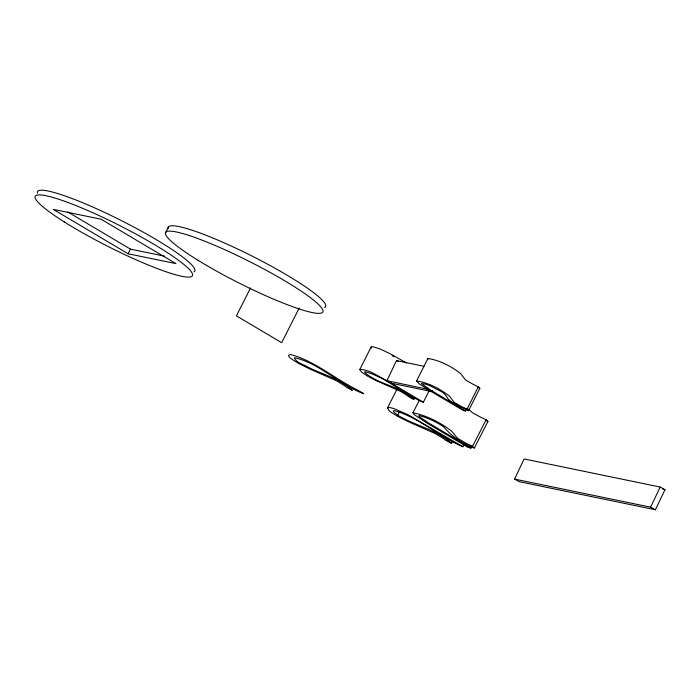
<?xml version="1.0" encoding="UTF-8"?>
<svg xmlns="http://www.w3.org/2000/svg" width="700" height="700" viewBox="0 0 700 700"><rect width="100%" height="100%" fill="white"/><g stroke="black" fill="none" stroke-linecap="round" stroke-linejoin="round"><path stroke-width="1.05" d="M416.544 380.993L419.589 384.072L429.336 390.373L463.155 410.419L465.657 410.935L466.646 408.984L468.536 410.707L479.867 388.273L476.035 385.7A26.364 3.579 26.8 0 1 473.541 384.554L465.579 380.012L461.09 374.098A36.015 4.891 26.8 0 0 460.688 373.651C451.316 366.275 439.425 360.168 427.901 358.488L416.544 380.993C428.085 382.48 439.976 388.754 449.356 396.086A36.015 4.891 26.8 0 1 449.759 396.533L454.169 402.386L461.545 406.665M427.901 358.488L428.05 359.082M397.136 388.911L387.52 407.951C388.824 412.072 394.021 413.761 397.355 416.141M419.248 400.453L412.912 412.834L414.155 414.514L426.939 423.054L467.976 447.37L470.934 448.088L471.905 446.189M406.525 363.011L391.291 354.349L380.651 349.178L372.934 346.701L371.21 346.92L371.368 348.154M427.866 389.331L386.295 380.572L386.951 380.651L396.506 360.579L424.06 366.301M387.502 381.22L386.321 380.52L391.939 383.346L431.769 391.615L432.364 390.355M514.544 479.08L524.151 458.964L660.196 487.051L665 489.659L655.392 509.775L519.347 481.688L514.544 479.08L650.589 507.168L655.392 509.775M650.589 507.168L660.196 487.051M427.149 389.034L427.752 387.783M128.091 253.767L175.901 263.611L101.054 219.196L53.252 209.352L128.091 253.767L130.436 249.13L164.43 256.13M165.463 232.943L168.569 226.809M250.513 287.963L236.425 315.858L281.68 342.711L299.162 308.096M368.043 376.434L361.821 372.365L359.704 369.688L371.131 346.999M452.445 441.481L451.491 443.38C436.363 429.424 415.021 425.705 397.696 415.196L399.613 411.399M376.661 380.817L377.842 381.36A36.015 4.891 26.8 0 0 379.286 382.016L400.584 391.396L407.514 395.692A26.364 3.579 26.8 0 1 408.336 396.524L413.726 399.42L414.706 397.469M413.726 399.42C400.19 386.024 378.726 384.825 364.665 372.418A20.886 2.835 26.8 0 1 365.155 371.7C386.382 377.344 403.252 394.135 423.351 402.229L429.266 390.521M467.031 409.168L478.363 386.733M397.696 415.196L393.636 411.915L393.312 410.979L393.934 410.524C419.081 417.296 439.11 437.001 462.892 446.705L463.855 444.806M412.921 412.808C426.65 415.389 440.379 422.581 451.657 431.174A42.683 5.18 27.1 0 1 452.139 431.672L457.45 438.27L466.847 443.642A31.246 3.789 27.1 0 0 469.796 445.034L472.544 446.303L474.329 448.044L487.935 421.479L486.15 419.738L483.403 418.477A31.246 3.789 27.1 0 1 480.454 417.086L472.588 412.842L468.641 409.194M472.544 446.303L486.15 419.738M387.52 407.951L389.401 407.461L393.846 408.511L408.205 414.846L462.892 446.705M359.8 369.434C369.53 369.442 378.315 376.609 386.951 380.651M662.874 489.221L665 489.659M466.594 408.975L464.704 408.135M478.091 387.467L479.867 388.273M468.536 410.707L451.465 401.887L448.411 399.297L445.296 394.739L442.4 392.131L430.395 385.954A20.886 2.835 26.8 0 0 425.644 384.151L421.47 383.539L430.045 389.786L465.657 410.935M451.491 443.38L445.113 439.95A31.246 4.244 26.8 0 0 444.185 439.005L435.916 433.877L410.672 422.756A42.683 5.793 26.8 0 1 408.966 421.977L398.379 416.71M376.425 380.704L368.909 376.915M461.764 406.77L462.201 406.98A26.364 3.579 26.8 0 0 464.704 408.135M486.08 420.586L487.935 421.479M474.329 448.044C462.017 443.651 451.579 436.336 443.45 426.484C435.908 421.89 427.831 417.769 419.23 415.625L418.723 415.905L419.449 416.806L428.855 423.141L470.934 448.088M396.743 360.701L398.309 361.524M431.769 391.615L427.507 389.252M299.233 363.72L309.82 368.988A42.683 5.793 26.8 0 0 311.526 369.766L336.77 380.887L345.03 386.015A31.246 4.244 26.8 0 1 345.957 386.96L352.345 390.39C340.235 378.63 322.963 374.675 308.192 367.238C303.931 364.429 295.899 362.854 294.368 357.7C319.751 363.195 339.666 385.061 363.746 393.715L356.825 389.602C334.6 378.77 314.773 360.929 290.412 354.489C284.016 355.477 296.257 361.821 298.209 363.151M392.061 355.626L394.196 356.816M398.125 416.57L397.609 416.281M298.979 363.58L298.463 363.291M388.194 381.36L423.351 402.229M67.751 211.934L130.436 249.13M37.424 193.112A88.086 11.953 26.8 0 1 120.453 220.124A88.086 11.953 26.8 0 1 193.996 271.836M168.192 228.532A88.086 11.953 26.8 0 1 252.341 256.217A88.086 11.953 26.8 0 1 324.537 307.51M64.295 221.935A88.086 11.953 26.8 0 0 191.66 276.474A88.086 11.953 26.8 0 0 85.461 209.528A88.086 11.953 26.8 0 0 64.295 221.935M197.934 260.225A88.086 11.953 26.8 0 0 322.604 312.322A88.086 11.953 26.8 0 0 212.144 244.221A88.086 11.953 26.8 0 0 197.934 260.225"/></g></svg>
